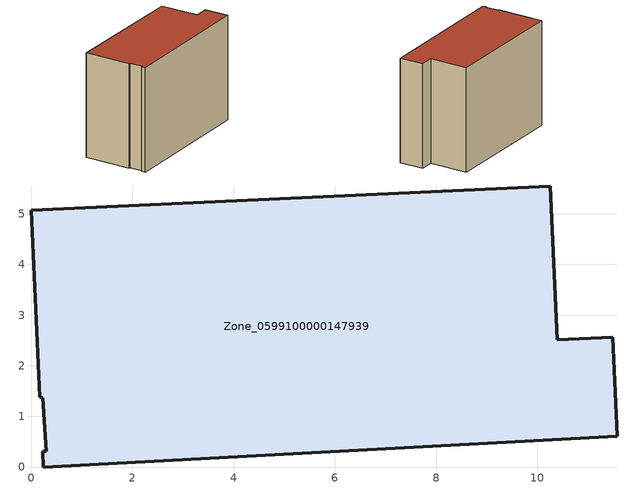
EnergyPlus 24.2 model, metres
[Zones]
Zone_0599100000147939
 floor ground (C_G): 0.3,0.31 0.23,1.37 0.17,1.38 0,5.07 10.25,5.55 10.39,2.51 11.49,2.56 11.58,0.61 0.24,0 0.23,0.31 z0
 wall outside (C_F): 11.49,2.56 10.39,2.51 10.25,5.55 0,5.07 0.17,1.38 0.23,1.37 0.3,0.31 0.23,0.31 0.24,0 11.58,0.61 11.49,2.56 z0:8.25
 roof outside (C_R): 0.23,1.37 0.3,0.31 0.23,0.31 0.24,0 11.58,0.61 11.49,2.56 10.39,2.51 10.25,5.55 0,5.07 0.17,1.38 z8.25
[BUILDING]
Pand.0599100000147939: North Axis=0; Terrain=City; Loads Convergence Tolerance Value=0.04; Temperature Convergence Tolerance Value=0.4; Solar Distribution=FullExterior; Maximum Number of Warmup Days=25; Minimum Number of Warmup Days=1
[Site:Location]
Rotterdam.The.Hague.AP_ZH_NLD Design_Conditions: Latitude=51.96; Longitude=4.45; Time Zone=1; Elevation=-4.5
[SITE:GROUNDTEMPERATURE:BUILDINGSURFACE]
18, 18, 18, 18, 18, 18, 18, 18, 18, 18, 18, 18
[MATERIAL] Thermal Absorptance=0.9; Solar Absorptance=0.7; Visible Absorptance=0.7
Name | Roughness | Thickness | Conductivity | Density | Specific Heat
G.TI.1946-1964 | MediumSmooth | 0.15 | 1 | 540 | 1210
F.TI.1946-1964 | Rough | 0.3 | 0.857143 | 1920 | 840
R.TI.1946-1964 | MediumRough | 0.2 | 0.277778 | 1500 | 1000
[CONSTRUCTION]
C_G: G.TI.1946-1964
C_F: F.TI.1946-1964
C_R: R.TI.1946-1964
[ZONE]
Zone_0599100000147939: Type=1; Multiplier=1; Ceiling Height=Autocalculate; Volume=Autocalculate; Floor Area=autocalculate; Part of Total Floor Area=Yes
[ZONEINFILTRATION:DESIGNFLOWRATE]
Infil_Zone_0599100000147939: Zone or ZoneList or Space or SpaceList=Zone_0599100000147939; Schedule=AlwaysOn; Design Flow Rate Calculation Method=Flow/Area; Flow Rate per Floor Area=0.003; Constant Term Coefficient=1; Temperature Term Coefficient=0; Velocity Term Coefficient=0; Velocity Squared Term Coefficient=0
[HVACTEMPLATE:ZONE:IDEALLOADSAIRSYSTEM]
Zone_0599100000147939: Maximum Heating Supply Air Temperature=50; Minimum Cooling Supply Air Temperature=13; Maximum Heating Supply Air Humidity Ratio=0.0156; Minimum Cooling Supply Air Humidity Ratio=0.0077; Heating Limit=NoLimit; Cooling Limit=NoLimit; Dehumidification Control Type=ConstantSensibleHeatRatio; Cooling Sensible Heat Ratio=0.7; Dehumidification Setpoint=60; Humidification Control Type=None; Humidification Setpoint=30; Outdoor Air Method=None; Outdoor Air Flow Rate per Person=0.00944; Outdoor Air Flow Rate per Zone Floor Area=0; Outdoor Air Flow Rate per Zone=0; Demand Controlled Ventilation Type=None; Outdoor Air Economizer Type=NoEconomizer; Heat Recovery Type=None; Sensible Heat Recovery Effectiveness=0.7; Latent Heat Recovery Effectiveness=0.65
[ZONECONTROL:THERMOSTAT]
ThermostatControl_Zone_0599100000147939: Zone or ZoneList=Zone_0599100000147939; Control Type Schedule=DualSetpointControlType; Control 1=Thermostat_Zone_0599100000147939; Temperature Difference Between Cutout And Setpoint=0
[THERMOSTATSETPOINT:DUALSETPOINT]
Thermostat_Zone_0599100000147939: Heating Setpoint Temperature Schedule=HeatingSetpoint_Zone_0599100000147939; Cooling Setpoint Temperature Schedule=CoolingSetpoint_Zone_0599100000147939
[SCHEDULE:COMPACT]
HeatingSetpoint_Zone_0599100000147939: Through: 12/31, For: AllDays, Until: 24:00, 21
CoolingSetpoint_Zone_0599100000147939: Through: 12/31, For: AllDays, Until: 24:00, 24
DualSetpointControlType: Through: 12/31, For: AllDays, Until: 24:00, 4
AlwaysOn: Through: 12/31, For: AllDays, Until: 24:00, 1
